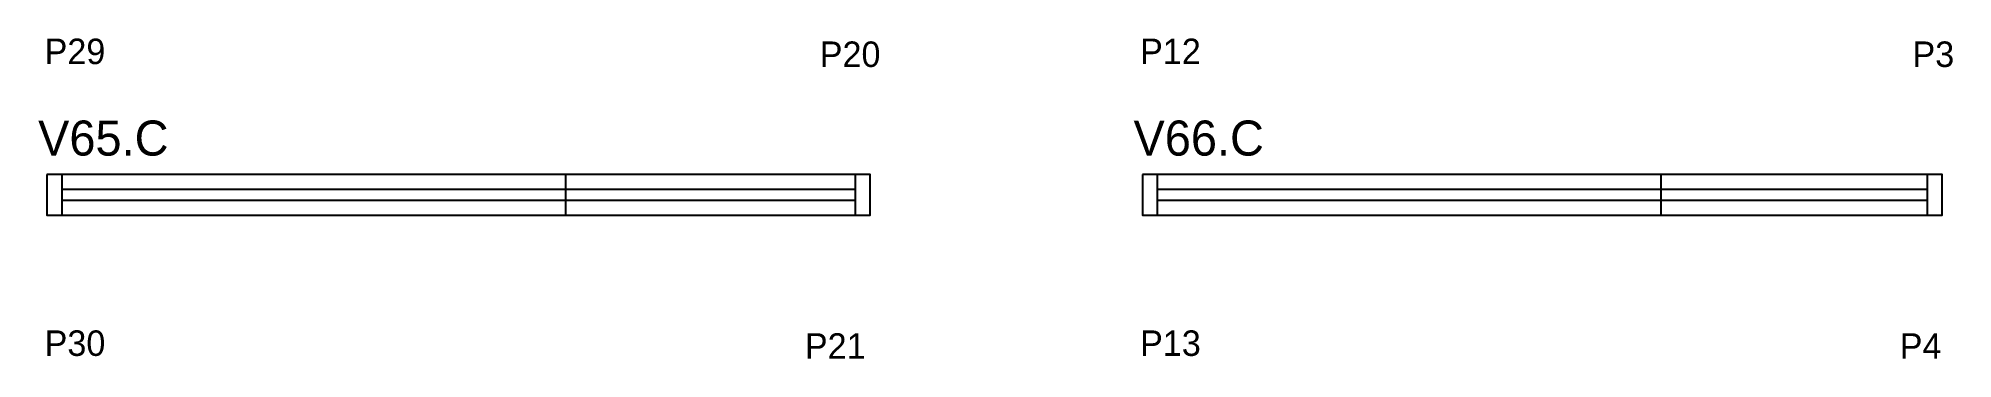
# Model space of a CAD drawing. Header units: metres. Extents: x 4104 to 5004, y -726 to -575.
import ezdxf

# ---------------------------------------------------------------- set-up
doc = ezdxf.new("R2010")
doc.units = ezdxf.units.M
for name, color, linetype in [('5', 7, 'Continuous'), ('NOMENCLATURA', 7, 'Continuous'), ('Painéis', 7, 'Continuous'), ('SARR_2.2x7', 7, 'Continuous')]:
    doc.layers.add(name, color=color, linetype=linetype)

msp = doc.modelspace()

# ---------------------------------------------------------------- linework, layer by layer
at = {"layer": 'Painéis', "color": 7, "lineweight": 25}
for p, q in [((4351.72, -658.44), (4351.72, -639.44)), ((4866.81, -658.44), (4866.81, -639.44))]:
    msp.add_line(p, q, dxfattribs=at)
for points in [[(4107.72, -639.44), (4107.72, -658.44), (4494.72, -658.44), (4494.72, -639.44), (4107.72, -639.44)], [(4622.81, -639.44), (4622.81, -658.44), (4998.81, -658.44), (4998.81, -639.44), (4622.81, -639.44)]]:
    msp.add_lwpolyline(points, dxfattribs=at)
at = {"layer": 'SARR_2.2x7', "color": 7, "lineweight": 25}
for p, q in [((4114.72, -639.44), (4114.72, -658.44)), ((4351.72, -646.44), (4114.72, -646.44)), ((4487.72, -646.44), (4351.72, -646.44)), ((4487.72, -639.44), (4487.72, -658.44)), ((4629.81, -639.44), (4629.81, -658.44)), ((4866.81, -646.44), (4629.81, -646.44)), ((4991.81, -646.44), (4866.81, -646.44)), ((4991.81, -639.44), (4991.81, -658.44)), ((4114.72, -651.44), (4351.72, -651.44)), ((4351.72, -651.44), (4487.72, -651.44)), ((4629.81, -651.44), (4866.81, -651.44)), ((4866.81, -651.44), (4991.81, -651.44))]:
    msp.add_line(p, q, dxfattribs=at)

# ---------------------------------------------------------------- texts
at = {"layer": '5', "color": 7, "lineweight": 25}
for s, p in [('P29', (4106.6, -587.42)), ('P12', (4621.7, -587.42)), ('P20', (4471.08, -588.76)), ('P3', (4984.9, -588.76)), ('P30', (4106.6, -724.75)), ('P21', (4464.08, -726.09)), ('P13', (4621.7, -724.75)), ('P4', (4978.9, -726.09))]:
    msp.add_text(s, height=12, dxfattribs=at).set_placement(p)
at = {"layer": 'NOMENCLATURA', "color": 7, "lineweight": 25}
for s, p in [('V65.C', (4103.53, -630.47)), ('V66.C', (4618.62, -630.47))]:
    msp.add_text(s, height=16.5, dxfattribs=at).set_placement(p)

doc.saveas('drawing.dxf')
